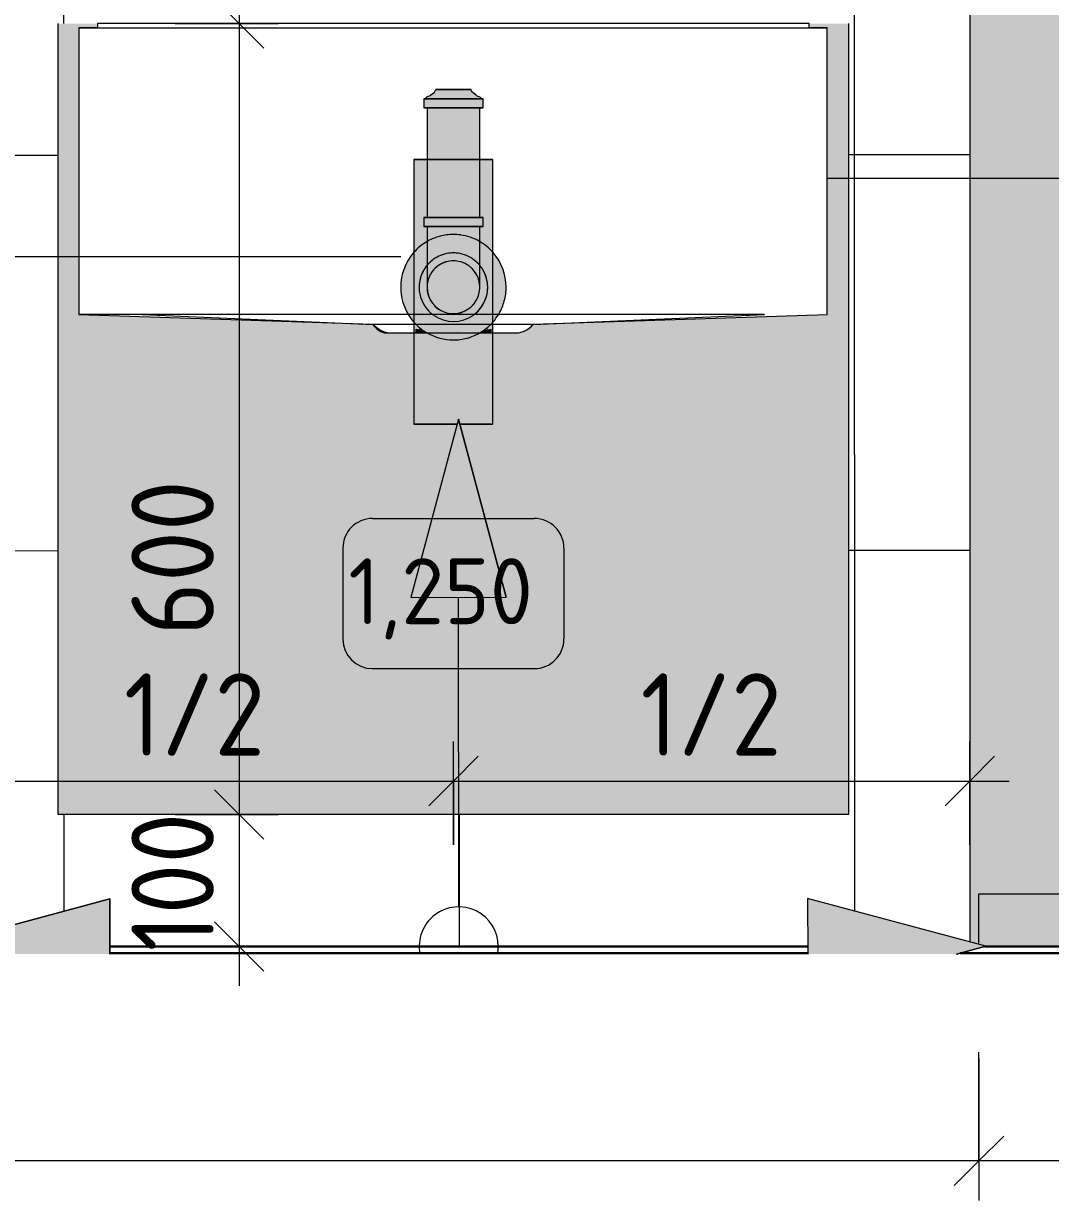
# Model space of a CAD drawing. Header units: millimetres. Extents: x 1401 to 56953, y -2645 to 12445.
# Drawn here: x 40536 to 41316, y 8207 to 9100 of the extents above; entities that cross this region are included whole.
import ezdxf

# ---------------------------------------------------------------- set-up
doc = ezdxf.new("R2010")
doc.units = ezdxf.units.MM
for name, color, linetype, lineweight in [('A-ANNO-DIMS', 7, 'Continuous', 9), ('A-ANNO-DIMS-25', 7, 'Continuous', 9), ('A-DETL-GENF', 7, 'Continuous', 9), ('A-GENM', 7, 'Continuous', 9), ('A-WALL-PATT', 7, 'Continuous', 9), ('I-FURN-IDEN', 7, 'Continuous', 9), ('I-WALL', 7, 'Continuous', 9), ('P-SANR-FIXT', 7, 'Continuous', 9), ('P-SANR-FIXT-3', 7, 'Continuous', 18), ('P-SANR-FIXT-IDEN', 7, 'Continuous', 9)]:
    doc.layers.add(name, color=color, linetype=linetype, lineweight=lineweight)
for name, color, linetype, lineweight, true_color in [('A-FLOR-1', 7, 'Continuous', 9, 0x787878), ('A-FLOR-FNSH-1', 7, 'Continuous', 30, 0x3c3c3c), ('I-FURN-10', 7, 'Continuous', 9, 0xc0c0c0)]:
    doc.layers.add(name, color=color, linetype=linetype, lineweight=lineweight, true_color=true_color)
doc.layers.add('I-FURN-24', color=7, linetype='Continuous', lineweight=9, true_color=0xfbfbfb, transparency=0.7)
doc.layers.add('P-SANR-FIXT-2', color=7, linetype='Continuous', lineweight=9, transparency=0.7)
doc.styles.add('GOST Common_1', font='GOST_Common.ttf', dxfattribs={"height": 50})
doc.styles.add('ISOCPEUR_2', font='isocpeur.ttf', dxfattribs={"width": 0.9, "height": 62.5})
doc.dimstyles.new('ISO-2_5_0_9К_БОЛЬШОЙ_1', dxfattribs={"dimscale": 304.8, "dimtxt": 62.248823, "dimasz": 0.123031, "dimexe": 0.098425, "dimexo": 0.246063, "dimgap": 0, "dimtad": 1, "dimdec": 0, "dimrnd": 10, "dimzin": 0, "dimdsep": 46, "dimtxsty": 'ISOCPEUR_2', "dimblk1": 'OBLIQUE', "dimblk2": 'OBLIQUE', "dimsah": 1, "dimcen": 0.09, "dimdle": 0.098425, "dimazin": 0, "dimtfac": 1, "dimtdec": 4, "dimtix": 1, "dimtmove": 0, "dimatfit": 3, "dimfxl": 1, "dimtvp": 1, "dimtolj": 1, "dimtzin": 0, "dimarcsym": 2})
doc.dimstyles.new('ISO-2_5_0_9К_БОЛЬШОЙ_3', dxfattribs={"dimscale": 304.8, "dimtxt": 62.248823, "dimasz": 0.123031, "dimexe": 0.098425, "dimexo": 0.246063, "dimgap": 0, "dimtad": 1, "dimdec": 0, "dimrnd": 10, "dimzin": 0, "dimdsep": 46, "dimtxsty": 'ISOCPEUR_2', "dimblk1": 'OBLIQUE', "dimblk2": 'OBLIQUE', "dimsah": 1, "dimcen": 0.09, "dimdle": 0.098425, "dimazin": 0, "dimtfac": 1, "dimtdec": 4, "dimtix": 1, "dimtmove": 2, "dimatfit": 3, "dimfxl": 1, "dimtvp": 1, "dimtolj": 1, "dimtzin": 0, "dimarcsym": 2})

# ---------------------------------------------------------------- blocks, each defined once
blk = doc.blocks.new('Плинтус - Плинтус темный _ст_школа_-33412855-Развертка 01-1')
at = {"layer": 'A-GENM'}
blk.add_hatch(color=256, dxfattribs=at).paths.add_polyline_path([(11464.25, 8400), (11990, 8400), (11990, 8440), (11459, 8440), (11459, 8401.64), (11464.25, 8400.23), (11463.38, 8400)])
for p, q in [((11459, 8440), (11990, 8440)), ((11459, 8401.64), (11459, 8440))]:
    blk.add_line(p, q, dxfattribs=at)
blk = doc.blocks.new('сифон - Для раковины-30615598-Развертка 01-1')
at = {"layer": 'P-SANR-FIXT-2'}
for points in [[(11055.96, 9036), (11060.21, 9036), (11060.21, 9043), (11037.71, 9043), (11037.71, 9036), (11055.03, 9036)], [(11055.96, 9043), (11060.21, 9043), (11060.21, 9050), (11046.86, 9050), (11045.3, 9047.43), (11040.89, 9044.46), (11039.76, 9043.78), (11038.81, 9043), (11055.03, 9043)], [(11080.21, 9036), (11082.71, 9036), (11082.71, 9043), (11060.21, 9043), (11060.21, 9036), (11079.53, 9036)], [(11075.85, 8996.78), (11080.21, 8996.78), (11080.21, 9036), (11040.21, 9036), (11040.21, 8996.78), (11075.21, 8996.78)], [(11053.81, 8953), (11080.21, 8953), (11080.21, 8996.78), (11040.21, 8996.78), (11040.21, 8953), (11052.45, 8953)], [(11071.46, 8946), (11082.71, 8946), (11082.71, 8953), (11037.71, 8953), (11037.79, 8946), (11070.77, 8946)], [(11040.21, 8934.64), (11050.35, 8938.7), (11061.03, 8939.89), (11070.77, 8938.55), (11080.21, 8934.64), (11080.21, 8946), (11040.21, 8946), (11040.21, 8938.64)], [(11040.21, 8916.28), (11041.83, 8918.38), (11047.21, 8922.52), (11053.81, 8925.16), (11060.21, 8926), (11067.97, 8924.69), (11073.21, 8922.52), (11078.98, 8917.88), (11080.21, 8916.28), (11080.21, 8934.64), (11077.53, 8935.75), (11077.48, 8934.64), (11070.21, 8938.59), (11042.89, 8934.99), (11042.89, 8935.36), (11040.21, 8934.64), (11040.21, 8917.72)], [(11060.21, 8874), (11067.97, 8875.31), (11073.21, 8877.48), (11078.59, 8881.62), (11082.96, 8887.56), (11085.32, 8893.27), (11086.19, 8900.15), (11085.32, 8906.73), (11082.73, 8913), (11080.21, 8916.28), (11080.21, 8900), (11079.53, 8894.82), (11077.26, 8889.65), (11074.35, 8885.86), (11070.21, 8882.68), (11065.39, 8880.68), (11060.21, 8880), (11054.98, 8880.7), (11049.58, 8883.16), (11046.07, 8885.86), (11042.89, 8890), (11040.89, 8894.82), (11040.21, 8900), (11040.21, 8916.28), (11037.69, 8913), (11035.1, 8906.73), (11034.23, 8899.85), (11035.1, 8893.27), (11037.69, 8887), (11041.83, 8881.62), (11048.13, 8877.1), (11053.81, 8874.84), (11055.49, 8874.62)], [(11032.27, 8865.31), (11040.21, 8865.36), (11037.02, 8867.8), (11031.23, 8868.4), (11031.23, 8865.31)], [(11059.77, 8865.36), (11062.9, 8865.6), (11081.98, 8867.67), (11085.13, 8871.77), (11034.23, 8871.77), (11034.23, 8871.34), (11037.85, 8867.71), (11055.15, 8865.86)], [(11087.23, 8865.31), (11089.19, 8865.36), (11089.19, 8868.4), (11083.12, 8867.59), (11080.21, 8865.31), (11086.19, 8865.31)], [(11083.43, 8867.83), (11086.19, 8868.13), (11086.19, 8869.95)]]:
    blk.add_hatch(color=256, dxfattribs=at).paths.add_polyline_path(points)
h = blk.add_hatch(color=256, dxfattribs=at)
h.paths.add_polyline_path([(11073.05, 9050), (11074.35, 9048.37), (11073.41, 9050)])
h.paths.add_polyline_path([(11072.85, 9043), (11081.61, 9043.08), (11079.27, 9044.61), (11077.3, 9045.76), (11076.69, 9046.55), (11075.86, 9046.93), (11074.52, 9047.94), (11072.85, 9050), (11060.21, 9050), (11060.21, 9043), (11070.77, 9043)])
h = blk.add_hatch(color=256, dxfattribs=at)
h.paths.add_polyline_path([(11052.45, 8796), (11060.21, 8796), (11060.21, 8860), (11049.86, 8861.36), (11040.21, 8865.31), (11031.23, 8865.36), (11031.23, 8868.43), (11034.23, 8868.1), (11034.23, 8869.95), (11031.28, 8872.56), (11030.21, 8873.95), (11030.21, 8796), (11045.21, 8796)])
h.paths.add_polyline_path([(11030.21, 8926.05), (11031.93, 8928.28), (11040.21, 8934.64), (11040.21, 8946), (11037.71, 8946), (11037.96, 8953), (11040.21, 8953), (11040.21, 8996.78), (11030.21, 8996.78), (11030.21, 8928.28)])
h = blk.add_hatch(color=256, dxfattribs=at)
h.paths.add_polyline_path([(11090.21, 8796), (11090.21, 8873.95), (11088.49, 8871.72), (11086.19, 8869.95), (11086.44, 8868.15), (11089.19, 8868.4), (11089.19, 8865.31), (11080.09, 8865.31), (11070.33, 8861.33), (11060.21, 8860), (11060.21, 8796), (11062.95, 8796), (11064.02, 8800), (11065.09, 8796), (11089.19, 8796)])
h.paths.add_polyline_path([(11090.21, 8926.05), (11090.21, 8996.78), (11080.21, 8996.78), (11080.21, 8953), (11082.71, 8953), (11082.71, 8946), (11080.21, 8946), (11080.21, 8934.64), (11088.49, 8928.28), (11089.85, 8926.51)])
h = blk.add_hatch(color=256, dxfattribs=at)
h.paths.add_polyline_path([(11077.53, 8934.61), (11077.53, 8935.75), (11070.77, 8938.52), (11077.48, 8934.64)])
h.paths.add_polyline_path([(11040.89, 8934.82), (11042.89, 8935.36), (11042.89, 8934.99), (11070.21, 8938.68), (11059.73, 8939.94), (11049.7, 8938.57), (11040.89, 8934.92)])
h = blk.add_hatch(color=256, dxfattribs=at)
h.paths.add_polyline_path([(11060.21, 8860), (11070.56, 8861.36), (11080.03, 8865.31), (11040.33, 8865.31), (11049.86, 8861.36), (11054.95, 8860.69)])
h.paths.add_polyline_path([(11080.21, 8916.28), (11079.53, 8917.17), (11079.53, 8916.2), (11073.21, 8922.52), (11060.21, 8926), (11041.81, 8918.36), (11040.89, 8917.17), (11040.21, 8916.28), (11040.21, 8900), (11040.89, 8894.82), (11043.16, 8889.65), (11046.07, 8885.86), (11050.21, 8882.68), (11055.72, 8880.59), (11060.21, 8880), (11065.39, 8880.68), (11070.77, 8883.11), (11074.83, 8886.49), (11077.55, 8890.05), (11079.53, 8894.82), (11080.21, 8900), (11080.21, 8915.52)])
h.paths.add_polyline_path([(11034.23, 8869.95), (11034.23, 8871.34), (11033.8, 8871.77), (11086.19, 8871.77), (11086.19, 8869.95), (11088.61, 8871.87), (11090.21, 8874.04), (11090.21, 8926.05), (11087.72, 8928.88), (11080.21, 8934.64), (11080.21, 8916.28), (11082.73, 8913), (11085.32, 8906.73), (11086.19, 8899.85), (11085.32, 8893.27), (11082.73, 8887), (11077.84, 8881.04), (11073.21, 8877.48), (11066.94, 8874.89), (11060.21, 8874), (11052.45, 8875.31), (11047.21, 8877.48), (11041.46, 8882.09), (11037.69, 8887), (11035.1, 8893.27), (11034.23, 8900.15), (11035.1, 8906.73), (11037.69, 8913), (11040.21, 8916.28), (11040.21, 8934.64), (11031.93, 8928.28), (11030.21, 8926.05), (11030.21, 8873.95), (11032.36, 8871.38)])
h = blk.add_hatch(color=256, dxfattribs=at)
h.paths.add_polyline_path([(11090.21, 8873.95), (11094.85, 8880), (11098.85, 8889.65), (11100.2, 8900.07), (11098.85, 8910.35), (11094.85, 8920), (11090.21, 8926.05), (11090.21, 8874.04)])
h.paths.add_polyline_path([(11030.21, 8873.95), (11030.21, 8926.05), (11025.57, 8920), (11021.57, 8910.35), (11020.21, 8900), (11021.57, 8889.65), (11026.18, 8879.2), (11026.52, 8878.76)])
h = blk.add_hatch(color=256, dxfattribs=at)
h.paths.add_polyline_path([(11079.53, 8916.2), (11079.53, 8917.17), (11078.59, 8918.38), (11074.35, 8921.37), (11078.95, 8916.78)])
h.paths.add_polyline_path([(11041.83, 8918.38), (11042.89, 8918.83), (11060.21, 8926), (11052.45, 8924.69), (11047.21, 8922.52), (11042.81, 8919.14)])
h.paths.add_polyline_path([(11073.21, 8922.52), (11066.94, 8925.11), (11061.83, 8925.57), (11072.54, 8922.7)])
h = blk.add_hatch(color=256, dxfattribs=at)
h.paths.add_polyline_path([(11037.02, 8867.8), (11034.23, 8869.95), (11034.23, 8868.1), (11035.94, 8867.92)])
h.paths.add_polyline_path([(11034.23, 8868.08), (11034.23, 8868.1), (11032.31, 8868.29)])
h = blk.add_hatch(color=256, dxfattribs=at)
h.paths.add_polyline_path([(11081.98, 8867.67), (11083.43, 8867.83), (11086.19, 8869.95), (11086.19, 8871.77), (11085.13, 8871.77), (11083.16, 8869.21)])
h.paths.add_polyline_path([(11034.23, 8871.34), (11034.23, 8871.77), (11033.8, 8871.77)])
h.paths.add_polyline_path([(11037.85, 8867.71), (11034.23, 8871.34), (11034.23, 8869.95), (11037.02, 8867.8)])
h = blk.add_hatch(color=256, dxfattribs=at)
h.paths.add_polyline_path([(11080.21, 8865.36), (11083.13, 8867.79), (11081.95, 8867.63), (11081.42, 8866.94)])
h.paths.add_polyline_path([(11040.21, 8865.36), (11037.85, 8867.71), (11037.05, 8867.78), (11039, 8866.29)])
h.paths.add_polyline_path([(11060.21, 8865.31), (11059.76, 8865.36), (11055.13, 8865.31)])
h = blk.add_hatch(color=256, dxfattribs=at)
h.paths.add_polyline_path([(11041.14, 8865.36), (11059.77, 8865.36), (11037.87, 8867.69), (11040.21, 8865.36)])
h.paths.add_polyline_path([(11077.36, 8865.36), (11080.21, 8865.36), (11081.98, 8867.67), (11062.89, 8865.36), (11075.21, 8865.36)])
at = {"layer": 'P-SANR-FIXT'}
for p, q in [((11030.21, 8996.78), (11030.21, 8879.2)), ((11040.11, 8996.78), (11030.21, 8996.78)), ((11030.21, 8996.78), (11060.21, 8996.78)), ((11052.45, 8996.78), (11040.11, 8996.78)), ((11060.21, 8996.78), (11052.49, 8996.78)), ((11080.31, 8996.78), (11060.21, 8996.78)), ((11060.21, 8996.78), (11089.19, 8996.78)), ((11081.42, 8996.78), (11080.31, 8996.78)), ((11090.21, 8996.78), (11081.42, 8996.78)), ((11089.19, 8996.78), (11090.21, 8996.78)), ((11090.21, 8879.2), (11090.21, 8996.78)), ((11030.21, 8879.2), (11030.21, 8868.54)), ((11090.21, 8868.56), (11090.21, 8879.2)), ((11030.21, 8868.51), (11030.21, 8865.31)), ((11030.21, 8865.31), (11030.21, 8796)), ((11090.21, 8865.31), (11090.21, 8868.51)), ((11090.21, 8796), (11090.21, 8865.31)), ((11030.21, 8796), (11060.21, 8796)), ((11060.21, 8796), (11030.21, 8796)), ((11060.21, 8796), (11062.97, 8796)), ((11062.97, 8796), (11060.21, 8796)), ((11065.12, 8796), (11075.21, 8796)), ((11089.19, 8796), (11065.12, 8796)), ((11075.21, 8796), (11089.19, 8796)), ((11089.19, 8796), (11090.21, 8796)), ((11090.21, 8796), (11089.19, 8796))]:
    blk.add_line(p, q, dxfattribs=at)
for radius, start, end in [(40, 105.24703, 118.9404), (40, 104.48889, 105), (40, 97.5, 104.28249), (40, 82.54181, 97.45819), (40, 81.97242, 82.5), (40, 61.08959, 81.75507), (40, 120, 139.0486), (40, 119.19712, 120), (40, 60, 60.80288), (40, 40.9514, 60), (40, 139.0486, 179.89606), (26, 135.05307, 140.86375), (26, 135.05307, 138.38976), (26, 132.26426, 135), (26, 132.26426, 135), (26, 105.09418, 132.03534), (26, 105.09418, 132.03534), (26, 78.85058, 105), (26, 90, 105), (26, 78.85058, 90), (26, 75, 78.46154), (26, 75, 78.46154), (26, 45, 74.90582), (26, 45, 74.90582), (26, 41.61024, 44.94693), (26, 39.13625, 44.94693), (40, 0.10394, 40.9514), (26, 140.86375, 179.67428), (26, 150, 179.67428), (26, 140.86375, 150), (26, 138.38976, 140.86375), (26, 39.13625, 41.61024), (26, 0.32572, 39.13625), (26, 30, 39.13625), (26, 0.32572, 30), (40, 180, 211.44458), (26, 180.32572, 224.37515), (26, 180.32572, 224.37515), (26, 306.23992, 359.67428), (26, 306.23992, 345), (26, 345, 359.67428), (40, 345, 0), (40, 330, 345), (40, 211.44458, 220.9514), (40, 220.9514, 223.36354), (26, 225, 233.76008), (26, 225, 233.76008), (26, 234.42874, 305.57126), (26, 234.42874, 305.57126), (40, 315.09943, 319.0486), (40, 319.21115, 328.55542), (40, 328.55542, 330), (40, 223.46549, 224.89987), (40, 225, 229.17087), (40, 229.17087, 234.23136), (40, 234.2821, 240), (40, 240.17923, 270), (40, 285, 299.82077), (40, 300, 305.27483), (40, 305.82268, 310.82913), (40, 310.82913, 315), (40, 270, 284.66116)]:
    blk.add_arc((11060.21, 8900), radius, start, end, dxfattribs=at)
at = {"layer": 'P-SANR-FIXT-3'}
for p, q in [((11037.71, 9043), (11037.71, 9036)), ((11037.71, 9043), (11038.62, 9043)), ((11038.81, 9043), (11037.71, 9043)), ((11038.72, 9043), (11060.21, 9043)), ((11060.21, 9043), (11038.72, 9043)), ((11038.81, 9043), (11053.56, 9043)), ((11060.21, 9043), (11038.81, 9043)), ((11046.45, 9048.9), (11046.86, 9050)), ((11046.86, 9050), (11060.21, 9050)), ((11060.21, 9050), (11046.86, 9050)), ((11053.8, 9043), (11060.21, 9043)), ((11060.21, 9050), (11069.65, 9050)), ((11073.56, 9050), (11060.21, 9050)), ((11060.21, 9043), (11067.16, 9043)), ((11067.16, 9043), (11060.21, 9043)), ((11060.21, 9043), (11077.6, 9043)), ((11081.7, 9043), (11060.21, 9043)), ((11067.16, 9043), (11073.44, 9043)), ((11073.44, 9043), (11067.16, 9043)), ((11069.65, 9050), (11073.56, 9050)), ((11073.44, 9043), (11081.61, 9043)), ((11082.71, 9043), (11073.44, 9043)), ((11077.6, 9043), (11081.7, 9043)), ((11081.8, 9043), (11082.71, 9043)), ((11082.71, 9036), (11082.71, 9043)), ((11039.97, 9036), (11037.71, 9036)), ((11037.71, 9036), (11060.21, 9036)), ((11060.21, 9036), (11039.97, 9036)), ((11040.21, 9036), (11040.21, 8996.78)), ((11040.89, 9036), (11040.21, 9036)), ((11040.21, 9036), (11060.21, 9036)), ((11042.89, 9036), (11040.89, 9036)), ((11060.21, 9036), (11042.89, 9036)), ((11077.53, 9036), (11060.21, 9036)), ((11060.21, 9036), (11080.21, 9036)), ((11080.45, 9036), (11060.21, 9036)), ((11060.21, 9036), (11082.71, 9036)), ((11080.21, 9036), (11077.53, 9036)), ((11080.21, 8996.78), (11080.21, 9036)), ((11082.71, 9036), (11080.45, 9036)), ((11040.21, 8996.78), (11040.21, 8953)), ((11080.21, 8953), (11080.21, 8996.78)), ((11037.71, 8953), (11037.71, 8946)), ((11066.01, 8946), (11037.72, 8946)), ((11037.72, 8946), (11038.48, 8946)), ((11040.09, 8953), (11037.79, 8953)), ((11037.79, 8953), (11038.48, 8953)), ((11038.48, 8953), (11040.72, 8953)), ((11038.48, 8946), (11040.09, 8946)), ((11040.72, 8953), (11040.09, 8953)), ((11040.09, 8946), (11040.72, 8946)), ((11040.21, 8953), (11040.6, 8953)), ((11040.6, 8953), (11040.21, 8953)), ((11040.21, 8946), (11040.21, 8900)), ((11040.6, 8946), (11040.21, 8946)), ((11040.21, 8946), (11040.6, 8946)), ((11040.72, 8953), (11066.03, 8953)), ((11066.03, 8953), (11040.86, 8953)), ((11040.86, 8946), (11066.01, 8946)), ((11040.89, 8953), (11066.06, 8953)), ((11050.21, 8953), (11040.89, 8953)), ((11050.21, 8946), (11040.89, 8946)), ((11040.89, 8946), (11066.04, 8946)), ((11066.06, 8953), (11050.21, 8953)), ((11066.04, 8946), (11050.21, 8946)), ((11079.7, 8946), (11066.03, 8946)), ((11066.03, 8946), (11076.12, 8946)), ((11074.35, 8946), (11066.06, 8946)), ((11066.06, 8946), (11079.53, 8946)), ((11079.56, 8953), (11066.29, 8953)), ((11066.29, 8953), (11081.94, 8953)), ((11066.32, 8953), (11074.35, 8953)), ((11079.53, 8953), (11066.32, 8953)), ((11074.35, 8953), (11079.53, 8953)), ((11077.53, 8946), (11074.35, 8946)), ((11076.12, 8946), (11079.56, 8946)), ((11079.53, 8946), (11077.53, 8946)), ((11080.17, 8953), (11079.7, 8953)), ((11079.82, 8953), (11080.18, 8953)), ((11080.18, 8953), (11079.82, 8953)), ((11082.71, 8946), (11079.9, 8946)), ((11079.9, 8946), (11080.33, 8946)), ((11080.21, 8946), (11080.02, 8946)), ((11080.02, 8946), (11080.21, 8946)), ((11080.21, 8900), (11080.21, 8946)), ((11082.71, 8953), (11080.33, 8953)), ((11080.33, 8946), (11082.71, 8946)), ((11081.94, 8953), (11082.71, 8953)), ((11082.71, 8946), (11082.71, 8953))]:
    blk.add_line(p, q, dxfattribs=at)
at = {"layer": 'P-SANR-FIXT-3', "flags": 128}
for points in [[(11043.11, 9046), (11042.81, 9045.56), (11042.47, 9045.23), (11040.88, 9044.6), (11039.87, 9044.09), (11039.07, 9043.43), (11038.71, 9043)], [(11043.11, 9046), (11044.97, 9047.26), (11045.84, 9047.96), (11046.45, 9048.9)], [(11077.31, 9046), (11075.45, 9047.26), (11074.58, 9047.96), (11073.97, 9048.9), (11073.56, 9050)], [(11077.31, 9046), (11077.61, 9045.56), (11077.95, 9045.23), (11079.54, 9044.6), (11080.55, 9044.09), (11081.35, 9043.43), (11081.71, 9043)]]:
    blk.add_lwpolyline(points, dxfattribs=at)
at = {"layer": 'P-SANR-FIXT-3'}
for start, end in [(75, 135), (52.47121, 75), (150, 152.96118), (135, 150), (45, 52.44796), (30, 45), (0, 30), (152.98493, 180), (180, 254.84045), (330.15955, 0), (255, 330)]:
    blk.add_arc((11060.21, 8900), 20, start, end, dxfattribs=at)
for points, knots in [([(11060.21, 8920), (11058.46, 8920), (11055.85, 8919.66), (11052.53, 8918.53), (11050.97, 8917.76), (11050.21, 8917.32)], [0.5, 0.5, 0.5, 0.5, 0.5833333, 0.625, 0.6666667, 0.6666667, 0.6666667, 0.6666667]), ([(11046.07, 8914.14), (11045.45, 8913.53), (11044.3, 8912.21), (11043.13, 8910.46), (11042.55, 8909.4), (11042.4, 8909.1)], [0.75, 0.75, 0.75, 0.75, 0.79166667, 0.83333333, 0.84978436, 0.84978436, 0.84978436, 0.84978436]), ([(11050.21, 8917.32), (11049.45, 8916.88), (11048.36, 8916.16), (11047.01, 8915.04), (11046.38, 8914.45), (11046.07, 8914.14)], [0.66666667, 0.66666667, 0.66666667, 0.66666667, 0.70833333, 0.72916667, 0.75, 0.75, 0.75, 0.75]), ([(11080.21, 8900), (11080.21, 8901.78), (11079.87, 8904.36), (11078.74, 8907.67), (11077.77, 8909.64), (11076.85, 8911.11), (11075.83, 8912.54), (11074.97, 8913.53), (11074.35, 8914.14)], [0, 0, 0, 0, 0.0833333, 0.125, 0.1666667, 0.1875, 0.2083333, 0.25, 0.25, 0.25, 0.25]), ([(11042.39, 8909.09), (11042.35, 8909.01), (11042.12, 8908.54), (11041.54, 8907.26), (11041.12, 8906.01), (11040.89, 8905.18)], [0.84991626, 0.84991626, 0.84991626, 0.84991626, 0.85416667, 0.875, 0.91666667, 0.91666667, 0.91666667, 0.91666667]), ([(11040.21, 8900), (11040.21, 8898.22), (11040.56, 8895.64), (11041.68, 8892.33), (11042.65, 8890.36), (11043.57, 8888.89), (11044.59, 8887.46), (11045.74, 8886.14), (11047.01, 8884.96), (11048.36, 8883.84), (11050.18, 8882.63), (11052.53, 8881.47), (11054.19, 8880.91), (11055.03, 8880.68)], [0, 0, 0, 0, 0.0833333, 0.125, 0.1666667, 0.1875, 0.2083333, 0.25, 0.2708333, 0.2916667, 0.3333333, 0.375, 0.4166667, 0.4166667, 0.4166667, 0.4166667]), ([(11055.03, 8880.68), (11056.72, 8880.23), (11060.21, 8879.77), (11064.57, 8880.34), (11067.89, 8881.47), (11070.24, 8882.63), (11072.06, 8883.84), (11073.41, 8884.96), (11074.68, 8886.14), (11076.12, 8887.79), (11077.34, 8889.61), (11078.16, 8891.14), (11078.88, 8892.74), (11079.3, 8893.99), (11079.53, 8894.82)], [0.4166667, 0.4166667, 0.4166667, 0.4166667, 0.5, 0.5833333, 0.625, 0.6666667, 0.7083333, 0.7291667, 0.75, 0.7916667, 0.8333333, 0.8541667, 0.875, 0.9166667, 0.9166667, 0.9166667, 0.9166667])]:
    blk.add_open_spline(points, degree=3, knots=knots, dxfattribs=at)
for points in [[(11065.39, 8919.32), (11063.7, 8919.77), (11061.96, 8920), (11060.21, 8920)], [(11072.39, 8915.87), (11071.69, 8916.4), (11070.24, 8917.37), (11067.89, 8918.53), (11066.23, 8919.09), (11065.39, 8919.32)], [(11074.35, 8914.14), (11074.04, 8914.45), (11073.41, 8915.04), (11072.73, 8915.6), (11072.39, 8915.87)], [(11040.89, 8905.18), (11040.44, 8903.5), (11040.21, 8901.78), (11040.21, 8900)], [(11079.53, 8894.82), (11079.98, 8896.5), (11080.21, 8898.22), (11080.21, 8900)]]:
    blk.add_open_spline(points, degree=3, dxfattribs=at)
blk = doc.blocks.new('Мойка кухонная - Раковина Roca Victoria-N Unik 600х460 мм-30768662-Развертка 01-1')
at = {"layer": 'P-SANR-FIXT'}
for p, q in [((10776.1, 9096.82), (11343.76, 9096.82)), ((10790.21, 9096.82), (10776.11, 9096.82)), ((10776.11, 9096.82), (10776.11, 8879.22)), ((11330.21, 9100), (10790.21, 9100)), ((10790.21, 9100), (10790.21, 9096.82)), ((11330.21, 9096.82), (11330.21, 9100)), ((11343.76, 9096.82), (11330.21, 9096.82)), ((11343.76, 8879.2), (11343.76, 9096.82)), ((11296.26, 8879.2), (10776.1, 8879.2)), ((10776.11, 8879.22), (10998.98, 8871.89)), ((11296.26, 8879.2), (10824.16, 8879.2)), ((10824.16, 8879.2), (10999.67, 8871.77)), ((11120.73, 8871.77), (11296.26, 8879.2)), ((11120.76, 8871.87), (11343.76, 8879.2)), ((10998.98, 8871.89), (11121.44, 8871.89)), ((11007.73, 8865.31), (11060.21, 8865.31)), ((11012.56, 8865.31), (11060.21, 8865.31)), ((11060.21, 8865.31), (11107.84, 8865.31)), ((11060.21, 8865.31), (11107.54, 8865.31))]:
    blk.add_line(p, q, dxfattribs=at)
for centre, radius, start, end in [((11013.27, 8881.79), 17.39, 214.69481, 251.39758), ((11013.34, 8882.97), 17.67, 219.30999, 267.47347), ((11107.15, 8882.7), 17.39, 271.28334, 321.50105), ((11107.06, 8882.97), 17.67, 272.52653, 320.68652)]:
    blk.add_arc(centre, radius, start, end, dxfattribs=at)
blk = doc.blocks.new('Начало раскладки_красным - Начало раскладки_красным-26110621-Развертка 01-1')
at = {"layer": 'A-DETL-GENF'}
for points in [[(11027.86, 8664.75), (11100.33, 8664.79), (11064.02, 8800), (11052.69, 8757.63)], [(10782.56, 8394.24), (10799.48, 8394.24), (10799.46, 8436.08), (10664.25, 8399.77), (10684.91, 8394.24)], [(11329.02, 8394.24), (11441.94, 8394.24), (11464.25, 8400.23), (11329, 8436.39), (11329.02, 8395)]]:
    blk.add_hatch(color=256, dxfattribs=at).paths.add_polyline_path(points)
for p, q in [((11064.02, 8800), (11027.86, 8664.75)), ((11064.02, 8800), (11027.86, 8664.75)), ((11100.33, 8664.79), (11064.02, 8800)), ((11064.02, 8800), (11100.33, 8664.79)), ((11027.86, 8664.75), (11100.33, 8664.79)), ((11027.86, 8664.75), (11100.33, 8664.79)), ((11064.23, 8430), (11064.09, 8664.77)), ((10799.46, 8436.08), (10664.25, 8399.77)), ((10664.25, 8399.77), (10799.46, 8436.08)), ((10799.48, 8394.24), (10799.46, 8436.08)), ((10799.46, 8436.08), (10799.48, 8394.24)), ((11464.25, 8400.23), (11329, 8436.39)), ((11329, 8436.39), (11329.02, 8394.24)), ((11464.25, 8400.23), (11329, 8436.39)), ((11329, 8436.39), (11329.02, 8394.24)), ((11034.25, 8399.98), (10799.48, 8399.84)), ((11094.25, 8400.02), (11329.02, 8400.16)), ((11441.94, 8394.24), (11464.25, 8400.23)), ((11464.25, 8400.23), (11441.94, 8394.24))]:
    blk.add_line(p, q, dxfattribs=at)
for start, end in [(0.0336, 191.10374), (348.56494, 0.0336)]:
    blk.add_arc((11064.25, 8400), 30, start, end, dxfattribs=at)
blk = doc.blocks.new('DIMBLOCK38-Развертка 01-1')
at = {"layer": 'A-ANNO-DIMS-25'}
for p, q in [((41261.45, 8237.31), (41261.45, 8319.8)), ((41261.45, 8315), (41261.45, 8207.31)), ((42191.45, 8237.31), (42191.45, 8319.8)), ((42191.45, 8315), (42191.45, 8207.31)), ((42221.45, 8237.31), (41261.45, 8237.31))]:
    blk.add_line(p, q, dxfattribs=at)
at = {"layer": 'A-ANNO-DIMS-25', "lineweight": 20}
for p, q in [((41261.45, 8237.31), (41280.2, 8256.06)), ((42191.45, 8237.31), (42210.2, 8256.06)), ((41261.45, 8237.31), (41242.7, 8218.56)), ((42191.45, 8237.31), (42172.7, 8218.56))]:
    blk.add_line(p, q, dxfattribs=at)
at = {"layer": 'A-ANNO-DIMS-25', "color": 0, "insert": (41667.19, 8318.96), "char_height": 62.5, "width": 142.2146, "attachment_point": 1, "line_spacing_factor": 1.149209, "style": 'ISOCPEUR_2'}
blk.add_mtext('930', dxfattribs=at)
blk = doc.blocks.new('_Oblique')
at = {"color": 0, "linetype": 'ByBlock', "lineweight": -2}
blk.add_line((-0.5, -0.5), (0.5, 0.5), dxfattribs=at)
blk = doc.blocks.new('DIMBLOCK39-Развертка 01-1')
at = {"layer": 'A-ANNO-DIMS-25'}
for p, q in [((36812.45, 8325), (36812.45, 8207.31)), ((36812.45, 8237.31), (36812.45, 8319.8)), ((41261.45, 8237.31), (41261.45, 8319.8)), ((41261.45, 8315), (41261.45, 8207.31)), ((41261.45, 8237.31), (36812.45, 8237.31))]:
    blk.add_line(p, q, dxfattribs=at)
at = {"layer": 'A-ANNO-DIMS-25', "lineweight": 20}
for p, q in [((36812.45, 8237.31), (36831.2, 8256.06)), ((41261.45, 8237.31), (41280.2, 8256.06)), ((36812.45, 8237.31), (36793.7, 8218.56)), ((41261.45, 8237.31), (41242.7, 8218.56))]:
    blk.add_line(p, q, dxfattribs=at)
at = {"layer": 'A-ANNO-DIMS-25', "color": 0, "insert": (38951.96, 8318.96), "char_height": 62.5, "width": 203.9846, "attachment_point": 1, "line_spacing_factor": 1.149209, "style": 'ISOCPEUR_2'}
blk.add_mtext('4450', dxfattribs=at)
blk = doc.blocks.new('Марка_Мебель - В прямоуг_Balcon_Марка-25523697-Развертка 01-1')
at = {"layer": 'I-FURN-IDEN'}
for p, q in [((7719.63, 9589.84), (7842.37, 9589.84)), ((7697.13, 9567.34), (7697.13, 9498.3)), ((7864.87, 9567.34), (7864.87, 9498.46)), ((7719.47, 9475.96), (7842.37, 9475.96))]:
    blk.add_line(p, q, dxfattribs=at)
for centre, radius, start, end in [((7719.63, 9567.34), 22.5, 90, 180), ((7842.37, 9567.34), 22.5, 0, 90), ((7719.47, 9498.3), 22.34, 180, 270), ((7842.37, 9498.46), 22.5, 270, 0)]:
    blk.add_arc(centre, radius, start, end, dxfattribs=at)
blk = doc.blocks.new('DIMBLOCK45-Развертка 01-1')
at = {"layer": 'A-ANNO-DIMS-25'}
for p, q in [((40700.01, 9130), (40700.01, 8500)), ((40651.53, 9100), (40730.01, 9100)), ((40700.01, 9100), (40651.53, 9100)), ((40651.53, 8500), (40730.01, 8500)), ((40700.01, 8500), (40651.53, 8500))]:
    blk.add_line(p, q, dxfattribs=at)
at = {"layer": 'A-ANNO-DIMS-25', "lineweight": 20}
for p, q in [((40700.01, 9100), (40681.26, 9118.75)), ((40700.01, 9100), (40718.76, 9081.25)), ((40700.01, 8500), (40681.26, 8518.75)), ((40700.01, 8500), (40718.76, 8481.25))]:
    blk.add_line(p, q, dxfattribs=at)
at = {"layer": 'A-ANNO-DIMS-25', "color": 0, "insert": (40618.36, 8635.74), "char_height": 62.5, "width": 142.2146, "attachment_point": 1, "rotation": 90, "line_spacing_factor": 1.149209, "style": 'ISOCPEUR_2'}
blk.add_mtext('600', dxfattribs=at)
blk = doc.blocks.new('DIMBLOCK46-Развертка 01-1')
at = {"layer": 'A-ANNO-DIMS-25', "lineweight": 20}
for p, q in [((40700.01, 8500), (40681.26, 8518.75)), ((40700.01, 8500), (40718.76, 8481.25)), ((40700.01, 8400), (40681.26, 8418.75)), ((40700.01, 8400), (40718.76, 8381.25))]:
    blk.add_line(p, q, dxfattribs=at)
at = {"layer": 'A-ANNO-DIMS-25'}
for p, q in [((40651.53, 8500), (40730.01, 8500)), ((40700.01, 8500), (40651.53, 8500)), ((40700.01, 8500), (40700.01, 8370)), ((40651.53, 8400), (40730.01, 8400)), ((40700.01, 8400), (40651.53, 8400))]:
    blk.add_line(p, q, dxfattribs=at)
at = {"layer": 'A-ANNO-DIMS-25', "color": 0, "insert": (40618.36, 8396.13), "char_height": 62.5, "width": 129.286, "attachment_point": 1, "rotation": 90, "line_spacing_factor": 1.149209, "style": 'ISOCPEUR_2'}
blk.add_mtext('100', dxfattribs=at)
blk = doc.blocks.new('DIMBLOCK56-Развертка 01-1')
at = {"layer": 'A-ANNO-DIMS-25'}
for p, q in [((40470.45, 8476.96), (40470.45, 8555.45)), ((40862.66, 8476.96), (40862.66, 8555.45)), ((40440.45, 8525.45), (40862.66, 8525.45)), ((40470.45, 8525.45), (40470.45, 8476.96)), ((40862.66, 8525.45), (40862.66, 8476.96))]:
    blk.add_line(p, q, dxfattribs=at)
at = {"layer": 'A-ANNO-DIMS-25', "lineweight": 20}
for p, q in [((40470.45, 8525.45), (40489.2, 8544.2)), ((40862.66, 8525.45), (40881.41, 8544.2)), ((40470.45, 8525.45), (40451.7, 8506.7)), ((40862.66, 8525.45), (40843.91, 8506.7))]:
    blk.add_line(p, q, dxfattribs=at)
at = {"layer": 'A-ANNO-DIMS-25', "color": 0, "insert": (40612.69, 8607.1), "char_height": 62.5, "width": 129.286, "attachment_point": 1, "line_spacing_factor": 1.149209, "style": 'ISOCPEUR_2'}
blk.add_mtext('1/2', dxfattribs=at)
blk = doc.blocks.new('DIMBLOCK57-Развертка 01-1')
at = {"layer": 'A-ANNO-DIMS-25'}
for p, q in [((40862.66, 8476.96), (40862.66, 8555.45)), ((41254.45, 8476.96), (41254.45, 8555.45)), ((40862.66, 8525.45), (41284.45, 8525.45)), ((40862.66, 8525.45), (40862.66, 8476.96)), ((41254.45, 8525.45), (41254.45, 8476.96))]:
    blk.add_line(p, q, dxfattribs=at)
at = {"layer": 'A-ANNO-DIMS-25', "lineweight": 20}
for p, q in [((40862.66, 8525.45), (40881.41, 8544.2)), ((41254.45, 8525.45), (41273.2, 8544.2)), ((40862.66, 8525.45), (40843.91, 8506.7)), ((41254.45, 8525.45), (41235.7, 8506.7))]:
    blk.add_line(p, q, dxfattribs=at)
at = {"layer": 'A-ANNO-DIMS-25', "color": 0, "insert": (41004.69, 8607.1), "char_height": 62.5, "width": 129.286, "attachment_point": 1, "line_spacing_factor": 1.149209, "style": 'ISOCPEUR_2'}
blk.add_mtext('1/2', dxfattribs=at)

msp = doc.modelspace()

# ---------------------------------------------------------------- hatches: boundary and pattern name
at = {"layer": 'A-FLOR-1'}
h = msp.add_hatch(color=256, dxfattribs=at)
h.paths.add_polyline_path([(33532.4366, 8394.2429), (40487.3586, 8394.2429), (40484.5262, 8395), (33532.4366, 8395)])
h.paths.add_polyline_path([(42212.5252, 8394.2429), (42212.5252, 8395), (41247.2095, 8395), (41244.3904, 8394.2429), (42144.712, 8394.2429)])
h.paths.add_polyline_path([(41131.4733, 8394.2429), (41131.4485, 8395), (40601.932, 8395), (40601.9504, 8394.2429), (41131.4485, 8394.2429)])
at = {"layer": 'A-WALL-PATT'}
msp.add_hatch(color=256, dxfattribs=at).paths.add_polyline_path([(41261.4494, 8401.638), (41261.4494, 8440), (41792.4494, 8440), (41792.4494, 10460), (42191.4494, 10460), (42191.4494, 11800), (41261.4494, 11800), (41261.4494, 10200), (41254.4494, 10200), (41254.4631, 8403.5056)])
h = msp.add_hatch(dxfattribs=at)
h.set_pattern_fill('FP_18', color=256, style=0, pattern_type=2)
h.set_pattern_definition([(90.034, (41467.2, 8400.53), (-300, -0.18), []), (180.034, (41467.2, 8400.53), (0.18, -300), [])])
h.paths.add_polyline_path([(41131.4485, 8400), (41131.4699, 8400), (41131.4485, 8436.3899), (41254.4494, 8403.5092), (41254.4494, 10200), (40470.4495, 10200), (40470.4495, 8400.7726), (40601.9079, 8436.0794), (40601.9504, 8400), (41127.5141, 8400)])
h.paths.add_polyline_path([(40841.1702, 9193.661), (40841.3536, 9193.9386), (40841.4817, 9194.8787), (40841.715, 9195.0909), (40841.8927, 9195.3013), (40841.9094, 9195.708), (40842.5976, 9195.2073), (40842.959, 9195.4486), (40842.5976, 9196.0483), (40843.1442, 9196.1238), (40842.0171, 9198.9348), (40842.1114, 9207.1268), (40841.8745, 9207.1268), (40841.657, 9206.2284), (40841.4881, 9206.3267), (40841.3452, 9210.5426), (40841.0738, 9201.1557), (40840.9975, 9194.5834), (40841.1629, 9193.7001)])
h.paths.add_polyline_path([(40585.0086, 8500), (40562.6596, 8500), (40562.6596, 9100), (40839.165, 9100.0003), (40840.9386, 9190.6999), (40840.9507, 9191.142), (40840.9198, 9202.7357), (40841.5258, 9222.0086), (40842.2575, 9243.0556), (40841.969, 9242.1442), (40842.0861, 9244.8338), (40842.2991, 9245.0214), (40842.3021, 9245.5356), (40881.8935, 9245.2678), (40882.3454, 9230.7804), (40883.6755, 9182.3669), (40885.0311, 9100.0003), (41162.6596, 9100), (41162.6596, 8500), (40606.4495, 8500)])
h.paths.add_polyline_path([(40882.8092, 9183.5847), (40883.5397, 9187.3749), (40883.2828, 9186.2115), (40883.0121, 9184.7103)])
h.paths.add_polyline_path([(40882.9941, 9192.4467), (40883.404, 9193.6938), (40882.7383, 9209.2364), (40882.3036, 9208.3997), (40882.0122, 9204.7941), (40881.944, 9204.4899), (40881.8723, 9197.7366), (40881.6013, 9196.7209), (40882.0122, 9196.7209), (40881.8579, 9196.3903), (40882.1993, 9196.0727), (40882.2779, 9195.8002), (40882.5243, 9195.708), (40882.6704, 9195.1529), (40882.8605, 9194.8666), (40883.103, 9194.8666), (40883.0073, 9192.5887)])
h.paths.add_polyline_path([(40881.0518, 9196.1238), (40881.3107, 9196.5123), (40881.1874, 9196.3903), (40881.103, 9196.2244)])
h.paths.add_polyline_path([(40841.348, 9212.5134), (40841.8417, 9213.0268), (40841.3712, 9213.8711), (40841.3546, 9212.8977)])
h.paths.add_polyline_path([(40882.8425, 9212.5134), (40882.5497, 9213.2672), (40882.5467, 9212.9305), (40882.7774, 9212.5811)])
h.paths.add_polyline_path([(40882.4941, 9213.9027), (40882.8128, 9214.2488), (40882.5819, 9214.1847), (40882.4905, 9213.9701)])
h.paths.add_polyline_path([(40841.8013, 9214.5563), (40841.6296, 9214.7442), (40841.6987, 9214.5874)])
h.paths.add_polyline_path([(40841.8372, 9214.8485), (40841.6987, 9215.1516), (40841.3944, 9215.2244), (40841.413, 9214.9337), (40841.6987, 9214.8763)])
h.paths.add_polyline_path([(41060.5342, 9217.4458), (41048.6596, 9217.4458), (41048.6596, 9348.3761), (41060.5342, 9348.3761), (41060.5342, 9361.7022), (41061.0342, 9362.2022), (41067.5826, 9362.4917), (41067.8721, 9363.273), (41067.8721, 9372.852), (41066.4976, 9372.852), (41065.9976, 9373.352), (41065.9976, 9395.6425), (41066.4976, 9396.1425), (41071.3165, 9396.6528), (41076.1596, 9396.8181), (41084.4472, 9396.288), (41085.8217, 9396.1425), (41086.3217, 9395.6425), (41086.3217, 9373.352), (41085.8217, 9372.852), (41084.4472, 9372.852), (41084.7367, 9362.4917), (41085.4356, 9362.2022), (41091.2851, 9362.2022), (41091.7851, 9361.7022), (41091.7851, 9348.3761), (41103.6596, 9348.3761), (41103.6596, 9217.4458), (41084.9958, 9217.4458)])
h.paths.add_polyline_path([(40841.6452, 9239.7205), (40841.7372, 9243.73), (40841.6678, 9240.5006)])
at = {"layer": 'I-FURN-24'}
msp.add_hatch(color=256, dxfattribs=at).paths.add_polyline_path([(41162.6596, 8500), (41162.6596, 9100), (41132.6596, 9100), (41132.6596, 9096.825), (41146.2128, 9096.825), (41146.2128, 8879.2022), (40923.1797, 8871.7704), (40920.4786, 8869.1231), (40916.1778, 8866.6987), (40913.7554, 8865.8115), (40909.986, 8865.3112), (40892.6596, 8865.3112), (40892.6596, 8796), (40867.5392, 8796), (40902.7789, 8664.7916), (40830.3095, 8664.7491), (40865.3956, 8796), (40832.6596, 8796), (40832.6596, 8865.3112), (40810.1758, 8865.3112), (40806.4041, 8867.1659), (40803.8481, 8869.0888), (40801.426, 8871.8004), (40791.5786, 8872.2173), (40578.5585, 8879.2202), (40578.5585, 9096.825), (40592.6596, 9096.825), (40592.6596, 9100), (40562.6596, 9100), (40562.6596, 8500), (41146.2128, 8500)])

# ---------------------------------------------------------------- linework, layer by layer
at = {"layer": 'A-FLOR-FNSH-1'}
for p, q in [((41131.4699, 8400), (40601.929, 8400)), ((41131.4728, 8395), (40601.932, 8395)), ((41247.2095, 8395), (42212.5252, 8395)), ((42192.4494, 8400), (41265.8261, 8400))]:
    msp.add_line(p, q, dxfattribs=at)
at = {"layer": 'I-FURN-10'}
for p, q in [((40562.6596, 8500), (40562.6596, 9100)), ((41162.6596, 8500), (41162.6596, 9100)), ((41162.6596, 8500), (40562.6596, 8500))]:
    msp.add_line(p, q, dxfattribs=at)
at = {"layer": 'I-WALL'}
msp.add_line((41254.4494, 10200), (41254.4494, 8403.5092), dxfattribs=at)
at = {"layer": 'P-SANR-FIXT-IDEN'}
for p, q in [((41146.2128, 8982.6556), (41431.166, 8982.6556)), ((40822.6596, 8923), (40529.0458, 8923))]:
    msp.add_line(p, q, dxfattribs=at)

# ---------------------------------------------------------------- block references
at = {"layer": 'A-DETL-GENF'}
msp.add_blockref('Начало раскладки_красным - Начало раскладки_красным-26110621-Развертка 01-1', (29802.4495, 0), dxfattribs=at)
at = {"layer": 'A-GENM'}
msp.add_blockref('Плинтус - Плинтус темный _ст_школа_-33412855-Развертка 01-1', (29802.4495, 0), dxfattribs=at)
at = {"layer": 'I-FURN-IDEN'}
msp.add_blockref('Марка_Мебель - В прямоуг_Balcon_Марка-25523697-Развертка 01-1', (33081.6597, -865.2511), dxfattribs=at)
at = {"layer": 'P-SANR-FIXT'}
for name in ['Мойка кухонная - Раковина Roca Victoria-N Unik 600х460 мм-30768662-Развертка 01-1', 'сифон - Для раковины-30615598-Развертка 01-1']:
    msp.add_blockref(name, (29802.4495, 0), dxfattribs=at)

# ---------------------------------------------------------------- texts
at = {"layer": 'I-FURN-IDEN', "insert": (40782.9096, 8694.4155), "char_height": 50, "width": 184.388125, "attachment_point": 1, "style": 'GOST Common_1'}
msp.add_mtext('1,250', dxfattribs=at)

# ---------------------------------------------------------------- dimensions: what is measured, and where the dimension line sits
at = {"layer": 'A-ANNO-DIMS'}
dim = msp.add_linear_dim(base=(40700.0095, 8500), p1=(40726.526, 9100), p2=(40726.526, 8500), angle=90, dimstyle='ISO-2_5_0_9К_БОЛЬШОЙ_3', override={"dimpost": '<>', "dimfxl": 600}, dxfattribs=at)
dim.commit()
dim.dimension.update_dxf_attribs({"geometry": 'DIMBLOCK45-Развертка 01-1', "text_midpoint": (40660.0227, 8706.8502), "dimtype": 160, "text_rotation": 90})
for base, p1, p2, override, picture, middle in [((40862.6596, 8525.4451), (40470.4495, 8551.9616), (40862.6596, 8551.9616), {"dimpost": '<>', "dimfxl": 392.210174}, 'DIMBLOCK56-Развертка 01-1', (40666.5545, 8556.6951)), ((41254.4494, 8525.4451), (40862.6596, 8551.9616), (41254.4494, 8551.9616), {"dimpost": '<>', "dimfxl": 391.789807}, 'DIMBLOCK57-Развертка 01-1', (41058.5545, 8556.6951))]:
    dim = msp.add_linear_dim(base=base, p1=p1, p2=p2, text='1/2', dimstyle='ISO-2_5_0_9К_БОЛЬШОЙ_1', override=override, dxfattribs=at)
    dim.commit()
    dim.dimension.update_dxf_attribs({"geometry": picture, "text_midpoint": middle})
dim = msp.add_linear_dim(base=(40700.0095, 8400), p1=(40726.526, 8500), p2=(40726.526, 8400), angle=90, dimstyle='ISO-2_5_0_9К_БОЛЬШОЙ_1', override={"dimpost": '<>', "dimfxl": 100}, dxfattribs=at)
dim.commit()
dim.dimension.update_dxf_attribs({"geometry": 'DIMBLOCK46-Развертка 01-1', "text_midpoint": (40668.7595, 8450)})
for base, p1, p2, override, picture, middle in [((36812.4494, 8237.3054), (41261.4494, 8390), (36812.4494, 8400), {"dimpost": '<>', "dimfxl": 4449.011238}, 'DIMBLOCK39-Развертка 01-1', (39036.9494, 8268.5554)), ((41261.4494, 8237.3054), (42191.4494, 8390), (41261.4494, 8390), {"dimpost": '<>', "dimfxl": 930}, 'DIMBLOCK38-Развертка 01-1', (41726.4494, 8268.5554))]:
    dim = msp.add_linear_dim(base=base, p1=p1, p2=p2, dimstyle='ISO-2_5_0_9К_БОЛЬШОЙ_1', override=override, dxfattribs=at)
    dim.commit()
    dim.dimension.update_dxf_attribs({"geometry": picture, "text_midpoint": middle})

doc.saveas('drawing.dxf')
